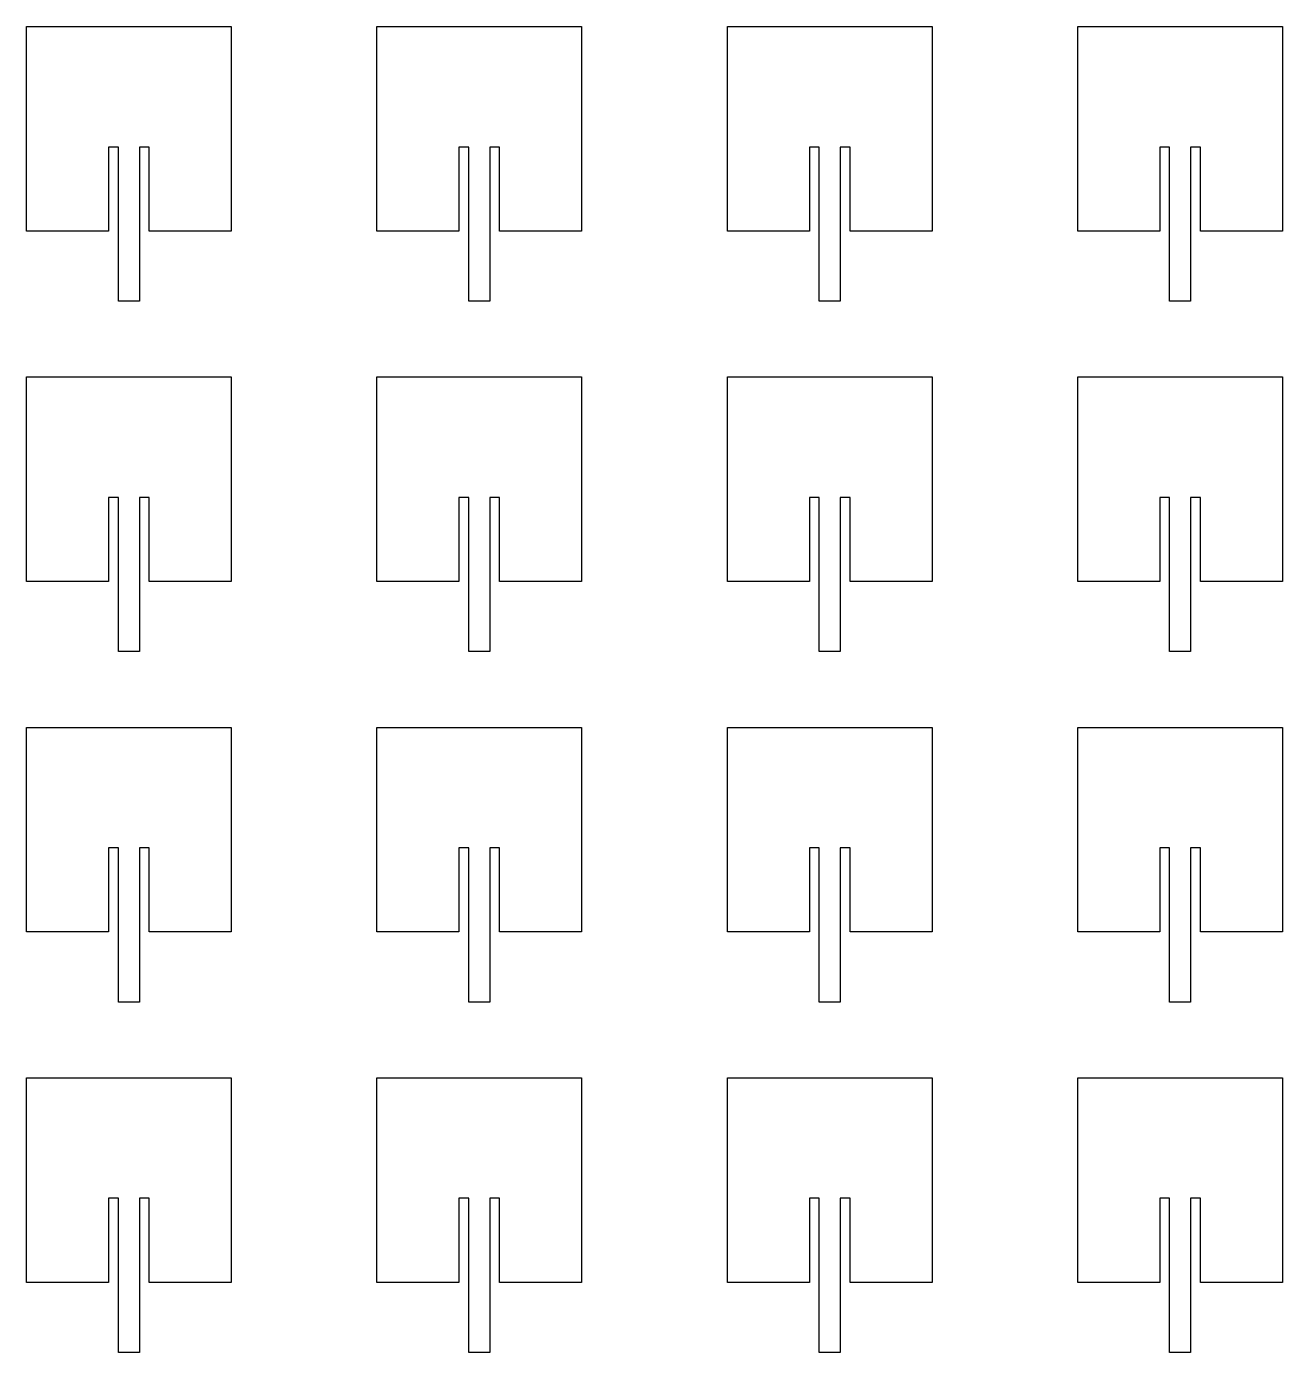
# Model space of a CAD drawing. Header units: metres. Extents: x -15 to 165, y -150 to 39.
import ezdxf

# ---------------------------------------------------------------- set-up
doc = ezdxf.new("R2010")
doc.units = ezdxf.units.M

msp = doc.modelspace()

# ---------------------------------------------------------------- linework, layer by layer
at = {"layer": 'cond'}
for points in [[(-14.6, 10), (-14.6, 39.2), (14.6, 39.2), (14.6, 10), (2.9, 10), (2.9, 22), (1.5, 22), (1.5, 0), (-1.5, 0), (-1.5, 22), (-2.9, 22), (-2.9, 10)], [(35.4, 10), (35.4, 39.2), (64.6, 39.2), (64.6, 10), (52.9, 10), (52.9, 22), (51.5, 22), (51.5, 0), (48.5, 0), (48.5, 22), (47.1, 22), (47.1, 10)], [(85.4, 10), (85.4, 39.2), (114.6, 39.2), (114.6, 10), (102.9, 10), (102.9, 22), (101.5, 22), (101.5, 0), (98.5, 0), (98.5, 22), (97.1, 22), (97.1, 10)], [(135.4, 10), (135.4, 39.2), (164.6, 39.2), (164.6, 10), (152.9, 10), (152.9, 22), (151.5, 22), (151.5, 0), (148.5, 0), (148.5, 22), (147.1, 22), (147.1, 10)], [(-14.6, -40), (-14.6, -10.8), (14.6, -10.8), (14.6, -40), (2.9, -40), (2.9, -28), (1.5, -28), (1.5, -50), (-1.5, -50), (-1.5, -28), (-2.9, -28), (-2.9, -40)], [(35.4, -40), (35.4, -10.8), (64.6, -10.8), (64.6, -40), (52.9, -40), (52.9, -28), (51.5, -28), (51.5, -50), (48.5, -50), (48.5, -28), (47.1, -28), (47.1, -40)], [(85.4, -40), (85.4, -10.8), (114.6, -10.8), (114.6, -40), (102.9, -40), (102.9, -28), (101.5, -28), (101.5, -50), (98.5, -50), (98.5, -28), (97.1, -28), (97.1, -40)], [(135.4, -40), (135.4, -10.8), (164.6, -10.8), (164.6, -40), (152.9, -40), (152.9, -28), (151.5, -28), (151.5, -50), (148.5, -50), (148.5, -28), (147.1, -28), (147.1, -40)], [(-14.6, -90), (-14.6, -60.8), (14.6, -60.8), (14.6, -90), (2.9, -90), (2.9, -78), (1.5, -78), (1.5, -100), (-1.5, -100), (-1.5, -78), (-2.9, -78), (-2.9, -90)], [(35.4, -90), (35.4, -60.8), (64.6, -60.8), (64.6, -90), (52.9, -90), (52.9, -78), (51.5, -78), (51.5, -100), (48.5, -100), (48.5, -78), (47.1, -78), (47.1, -90)], [(85.4, -90), (85.4, -60.8), (114.6, -60.8), (114.6, -90), (102.9, -90), (102.9, -78), (101.5, -78), (101.5, -100), (98.5, -100), (98.5, -78), (97.1, -78), (97.1, -90)], [(135.4, -90), (135.4, -60.8), (164.6, -60.8), (164.6, -90), (152.9, -90), (152.9, -78), (151.5, -78), (151.5, -100), (148.5, -100), (148.5, -78), (147.1, -78), (147.1, -90)], [(-14.6, -140), (-14.6, -110.8), (14.6, -110.8), (14.6, -140), (2.9, -140), (2.9, -128), (1.5, -128), (1.5, -150), (-1.5, -150), (-1.5, -128), (-2.9, -128), (-2.9, -140)], [(35.4, -140), (35.4, -110.8), (64.6, -110.8), (64.6, -140), (52.9, -140), (52.9, -128), (51.5, -128), (51.5, -150), (48.5, -150), (48.5, -128), (47.1, -128), (47.1, -140)], [(85.4, -140), (85.4, -110.8), (114.6, -110.8), (114.6, -140), (102.9, -140), (102.9, -128), (101.5, -128), (101.5, -150), (98.5, -150), (98.5, -128), (97.1, -128), (97.1, -140)], [(135.4, -140), (135.4, -110.8), (164.6, -110.8), (164.6, -140), (152.9, -140), (152.9, -128), (151.5, -128), (151.5, -150), (148.5, -150), (148.5, -128), (147.1, -128), (147.1, -140)]]:
    msp.add_lwpolyline(points, close=True, dxfattribs=at)

doc.saveas('drawing.dxf')
